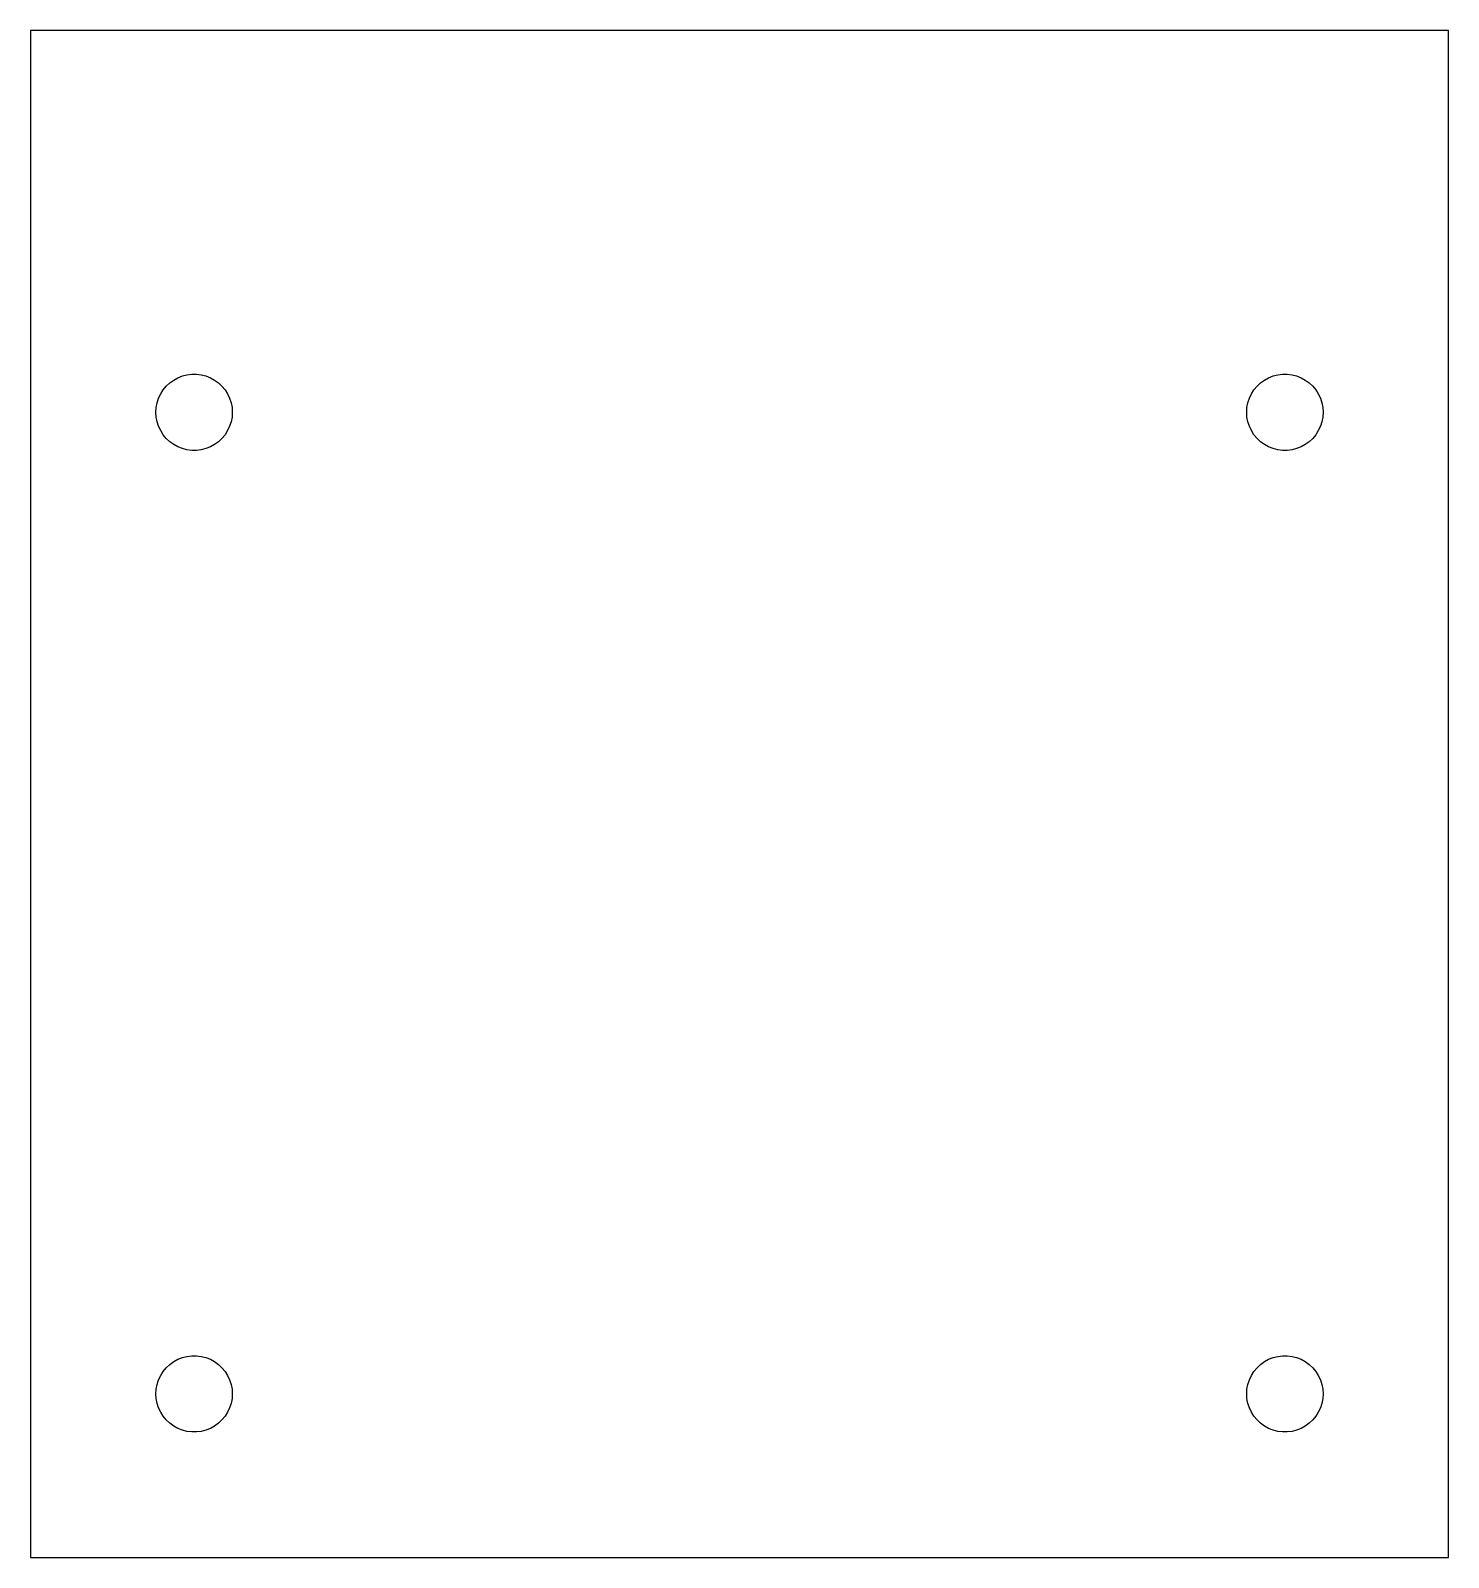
# Model space of a CAD drawing. Header units: metres. Extents: x -32.5 to 32.5, y -53 to 17.
import ezdxf

# ---------------------------------------------------------------- set-up
doc = ezdxf.new("R2010")
doc.units = ezdxf.units.M

msp = doc.modelspace()

# ---------------------------------------------------------------- linework, layer by layer
for p, q in [((32.5, 17), (-32.5, 17)), ((-32.5, 17), (-32.5, -53)), ((32.5, -53), (32.5, 17)), ((-26.2757, 0.697952), (-26.1155, 0.848389)), ((-26.1155, 0.848389), (-25.9377, 0.97757)), ((-25.9377, 0.97757), (-25.7451, 1.08344)), ((-25.7451, 1.08344), (-25.5408, 1.16434)), ((-25.5408, 1.16434), (-25.3279, 1.21899)), ((-25.3279, 1.21899), (-25.1099, 1.24654)), ((-25.1099, 1.24654), (-24.8901, 1.24654)), ((-24.8901, 1.24654), (-24.6721, 1.21899)), ((-24.6721, 1.21899), (-24.4592, 1.16434)), ((-24.4592, 1.16434), (-24.2549, 1.08344)), ((-24.2549, 1.08344), (-24.0623, 0.97757)), ((-24.0623, 0.97757), (-23.8845, 0.848389)), ((-23.8845, 0.848389), (-23.7243, 0.697952)), ((23.7243, 0.697952), (23.8845, 0.848389)), ((23.8845, 0.848389), (24.0623, 0.97757)), ((24.0623, 0.97757), (24.2549, 1.08344)), ((24.2549, 1.08344), (24.4592, 1.16434)), ((24.4592, 1.16434), (24.6721, 1.21899)), ((24.6721, 1.21899), (24.8901, 1.24654)), ((24.8901, 1.24654), (25.1099, 1.24654)), ((25.1099, 1.24654), (25.3279, 1.21899)), ((25.3279, 1.21899), (25.5408, 1.16434)), ((25.5408, 1.16434), (25.7451, 1.08344)), ((25.7451, 1.08344), (25.9377, 0.97757)), ((25.9377, 0.97757), (26.1155, 0.848389)), ((26.1155, 0.848389), (26.2757, 0.697952)), ((-26.695, -0.064789), (-26.6271, 0.144211)), ((-26.6271, 0.144211), (-26.5335, 0.343063)), ((-26.5335, 0.343063), (-26.4158, 0.52861)), ((-26.4158, 0.52861), (-26.2757, 0.697952)), ((-23.7243, 0.697952), (-23.5842, 0.52861)), ((-23.5842, 0.52861), (-23.4665, 0.343063)), ((-23.4665, 0.343063), (-23.3729, 0.144211)), ((-23.3729, 0.144211), (-23.305, -0.064789)), ((23.305, -0.064789), (23.3729, 0.144211)), ((23.3729, 0.144211), (23.4665, 0.343063)), ((23.4665, 0.343063), (23.5842, 0.52861)), ((23.5842, 0.52861), (23.7243, 0.697952)), ((26.2757, 0.697952), (26.4158, 0.52861)), ((26.4158, 0.52861), (26.5335, 0.343063)), ((26.5335, 0.343063), (26.6271, 0.144211)), ((26.6271, 0.144211), (26.695, -0.064789)), ((-26.75, -0.5), (-26.7362, -0.280655)), ((-26.7362, -0.71933), (-26.75, -0.5)), ((-26.7362, -0.280655), (-26.695, -0.064789)), ((-23.305, -0.064789), (-23.2638, -0.280655)), ((-23.2638, -0.280655), (-23.25, -0.5)), ((-23.25, -0.5), (-23.2638, -0.71933)), ((23.25, -0.5), (23.2638, -0.280655)), ((23.2638, -0.71933), (23.25, -0.5)), ((23.2638, -0.280655), (23.305, -0.064789)), ((26.695, -0.064789), (26.7362, -0.280655)), ((26.7362, -0.280655), (26.75, -0.5)), ((26.75, -0.5), (26.7362, -0.71933)), ((-26.695, -0.935196), (-26.7362, -0.71933)), ((-26.6271, -1.14421), (-26.695, -0.935196)), ((-26.5335, -1.34306), (-26.6271, -1.14421)), ((-26.4158, -1.52861), (-26.5335, -1.34306)), ((-23.4665, -1.34306), (-23.5842, -1.52861)), ((-23.3729, -1.14421), (-23.4665, -1.34306)), ((-23.305, -0.935196), (-23.3729, -1.14421)), ((-23.2638, -0.71933), (-23.305, -0.935196)), ((23.305, -0.935196), (23.2638, -0.71933)), ((23.3729, -1.14421), (23.305, -0.935196)), ((23.4665, -1.34306), (23.3729, -1.14421)), ((23.5842, -1.52861), (23.4665, -1.34306)), ((26.5335, -1.34306), (26.4158, -1.52861)), ((26.6271, -1.14421), (26.5335, -1.34306)), ((26.695, -0.935196), (26.6271, -1.14421)), ((26.7362, -0.71933), (26.695, -0.935196)), ((-26.2757, -1.69795), (-26.4158, -1.52861)), ((-26.1155, -1.84839), (-26.2757, -1.69795)), ((-25.9377, -1.97757), (-26.1155, -1.84839)), ((-25.7451, -2.08344), (-25.9377, -1.97757)), ((-25.5408, -2.16434), (-25.7451, -2.08344)), ((-24.2549, -2.08344), (-24.4592, -2.16434)), ((-24.0623, -1.97757), (-24.2549, -2.08344)), ((-23.8845, -1.84839), (-24.0623, -1.97757)), ((-23.7243, -1.69795), (-23.8845, -1.84839)), ((-23.5842, -1.52861), (-23.7243, -1.69795)), ((23.7243, -1.69795), (23.5842, -1.52861)), ((23.8845, -1.84839), (23.7243, -1.69795)), ((24.0623, -1.97757), (23.8845, -1.84839)), ((24.2549, -2.08344), (24.0623, -1.97757)), ((24.4592, -2.16434), (24.2549, -2.08344)), ((25.7451, -2.08344), (25.5408, -2.16434)), ((25.9377, -1.97757), (25.7451, -2.08344)), ((26.1155, -1.84839), (25.9377, -1.97757)), ((26.2757, -1.69795), (26.1155, -1.84839)), ((26.4158, -1.52861), (26.2757, -1.69795)), ((-25.3279, -2.21899), (-25.5408, -2.16434)), ((-25.1099, -2.24654), (-25.3279, -2.21899)), ((-24.8901, -2.24654), (-25.1099, -2.24654)), ((-24.6721, -2.21899), (-24.8901, -2.24654)), ((-24.4592, -2.16434), (-24.6721, -2.21899)), ((24.6721, -2.21899), (24.4592, -2.16434)), ((24.8901, -2.24654), (24.6721, -2.21899)), ((25.1099, -2.24654), (24.8901, -2.24654)), ((25.3279, -2.21899), (25.1099, -2.24654)), ((25.5408, -2.16434), (25.3279, -2.21899)), ((-26.1155, -44.1516), (-25.9377, -44.0224)), ((-25.9377, -44.0224), (-25.7451, -43.9165)), ((-25.7451, -43.9165), (-25.5408, -43.8356)), ((-25.5408, -43.8356), (-25.3279, -43.781)), ((-25.3279, -43.781), (-25.1099, -43.7534)), ((-25.1099, -43.7534), (-24.8901, -43.7534)), ((-24.8901, -43.7534), (-24.6721, -43.781)), ((-24.6721, -43.781), (-24.4592, -43.8356)), ((-24.4592, -43.8356), (-24.2549, -43.9165)), ((-24.2549, -43.9165), (-24.0623, -44.0224)), ((-24.0623, -44.0224), (-23.8845, -44.1516)), ((23.8845, -44.1516), (24.0623, -44.0224)), ((24.0623, -44.0224), (24.2549, -43.9165)), ((24.2549, -43.9165), (24.4592, -43.8356)), ((24.4592, -43.8356), (24.6721, -43.781)), ((24.6721, -43.781), (24.8901, -43.7534)), ((24.8901, -43.7534), (25.1099, -43.7534)), ((25.1099, -43.7534), (25.3279, -43.781)), ((25.3279, -43.781), (25.5408, -43.8356)), ((25.5408, -43.8356), (25.7451, -43.9165)), ((25.7451, -43.9165), (25.9377, -44.0224)), ((25.9377, -44.0224), (26.1155, -44.1516)), ((-26.6271, -44.8558), (-26.5335, -44.6569)), ((-26.5335, -44.6569), (-26.4158, -44.4714)), ((-26.4158, -44.4714), (-26.2757, -44.302)), ((-26.2757, -44.302), (-26.1155, -44.1516)), ((-23.8845, -44.1516), (-23.7243, -44.302)), ((-23.7243, -44.302), (-23.5842, -44.4714)), ((-23.5842, -44.4714), (-23.4665, -44.6569)), ((-23.4665, -44.6569), (-23.3729, -44.8558)), ((23.3729, -44.8558), (23.4665, -44.6569)), ((23.4665, -44.6569), (23.5842, -44.4714)), ((23.5842, -44.4714), (23.7243, -44.302)), ((23.7243, -44.302), (23.8845, -44.1516)), ((26.1155, -44.1516), (26.2757, -44.302)), ((26.2757, -44.302), (26.4158, -44.4714)), ((26.4158, -44.4714), (26.5335, -44.6569)), ((26.5335, -44.6569), (26.6271, -44.8558)), ((-26.75, -45.5), (-26.7362, -45.2807)), ((-26.7362, -45.7193), (-26.75, -45.5)), ((-26.7362, -45.2807), (-26.695, -45.0648)), ((-26.695, -45.0648), (-26.6271, -44.8558)), ((-23.3729, -44.8558), (-23.305, -45.0648)), ((-23.305, -45.0648), (-23.2638, -45.2807)), ((-23.2638, -45.2807), (-23.25, -45.5)), ((-23.25, -45.5), (-23.2638, -45.7193)), ((23.25, -45.5), (23.2638, -45.2807)), ((23.2638, -45.7193), (23.25, -45.5)), ((23.2638, -45.2807), (23.305, -45.0648)), ((23.305, -45.0648), (23.3729, -44.8558)), ((26.6271, -44.8558), (26.695, -45.0648)), ((26.695, -45.0648), (26.7362, -45.2807)), ((26.7362, -45.2807), (26.75, -45.5)), ((26.75, -45.5), (26.7362, -45.7193)), ((-26.695, -45.9352), (-26.7362, -45.7193)), ((-26.6271, -46.1442), (-26.695, -45.9352)), ((-26.5335, -46.3431), (-26.6271, -46.1442)), ((-23.3729, -46.1442), (-23.4665, -46.3431)), ((-23.305, -45.9352), (-23.3729, -46.1442)), ((-23.2638, -45.7193), (-23.305, -45.9352)), ((23.305, -45.9352), (23.2638, -45.7193)), ((23.3729, -46.1442), (23.305, -45.9352)), ((23.4665, -46.3431), (23.3729, -46.1442)), ((26.6271, -46.1442), (26.5335, -46.3431)), ((26.695, -45.9352), (26.6271, -46.1442)), ((26.7362, -45.7193), (26.695, -45.9352)), ((-26.4158, -46.5286), (-26.5335, -46.3431)), ((-26.2757, -46.698), (-26.4158, -46.5286)), ((-26.1155, -46.8484), (-26.2757, -46.698)), ((-25.9377, -46.9776), (-26.1155, -46.8484)), ((-23.8845, -46.8484), (-24.0623, -46.9776)), ((-23.7243, -46.698), (-23.8845, -46.8484)), ((-23.5842, -46.5286), (-23.7243, -46.698)), ((-23.4665, -46.3431), (-23.5842, -46.5286)), ((23.5842, -46.5286), (23.4665, -46.3431)), ((23.7243, -46.698), (23.5842, -46.5286)), ((23.8845, -46.8484), (23.7243, -46.698)), ((24.0623, -46.9776), (23.8845, -46.8484)), ((26.1155, -46.8484), (25.9377, -46.9776)), ((26.2757, -46.698), (26.1155, -46.8484)), ((26.4158, -46.5286), (26.2757, -46.698)), ((26.5335, -46.3431), (26.4158, -46.5286)), ((-25.7451, -47.0834), (-25.9377, -46.9776)), ((-25.5408, -47.1643), (-25.7451, -47.0834)), ((-25.3279, -47.219), (-25.5408, -47.1643)), ((-25.1099, -47.2465), (-25.3279, -47.219)), ((-24.8901, -47.2465), (-25.1099, -47.2465)), ((-24.6721, -47.219), (-24.8901, -47.2465)), ((-24.4592, -47.1643), (-24.6721, -47.219)), ((-24.2549, -47.0834), (-24.4592, -47.1643)), ((-24.0623, -46.9776), (-24.2549, -47.0834)), ((24.2549, -47.0834), (24.0623, -46.9776)), ((24.4592, -47.1643), (24.2549, -47.0834)), ((24.6721, -47.219), (24.4592, -47.1643)), ((24.8901, -47.2465), (24.6721, -47.219)), ((25.1099, -47.2465), (24.8901, -47.2465)), ((25.3279, -47.219), (25.1099, -47.2465)), ((25.5408, -47.1643), (25.3279, -47.219)), ((25.7451, -47.0834), (25.5408, -47.1643)), ((25.9377, -46.9776), (25.7451, -47.0834)), ((-32.5, -53), (32.5, -53))]:
    msp.add_line(p, q)

doc.saveas('drawing.dxf')
